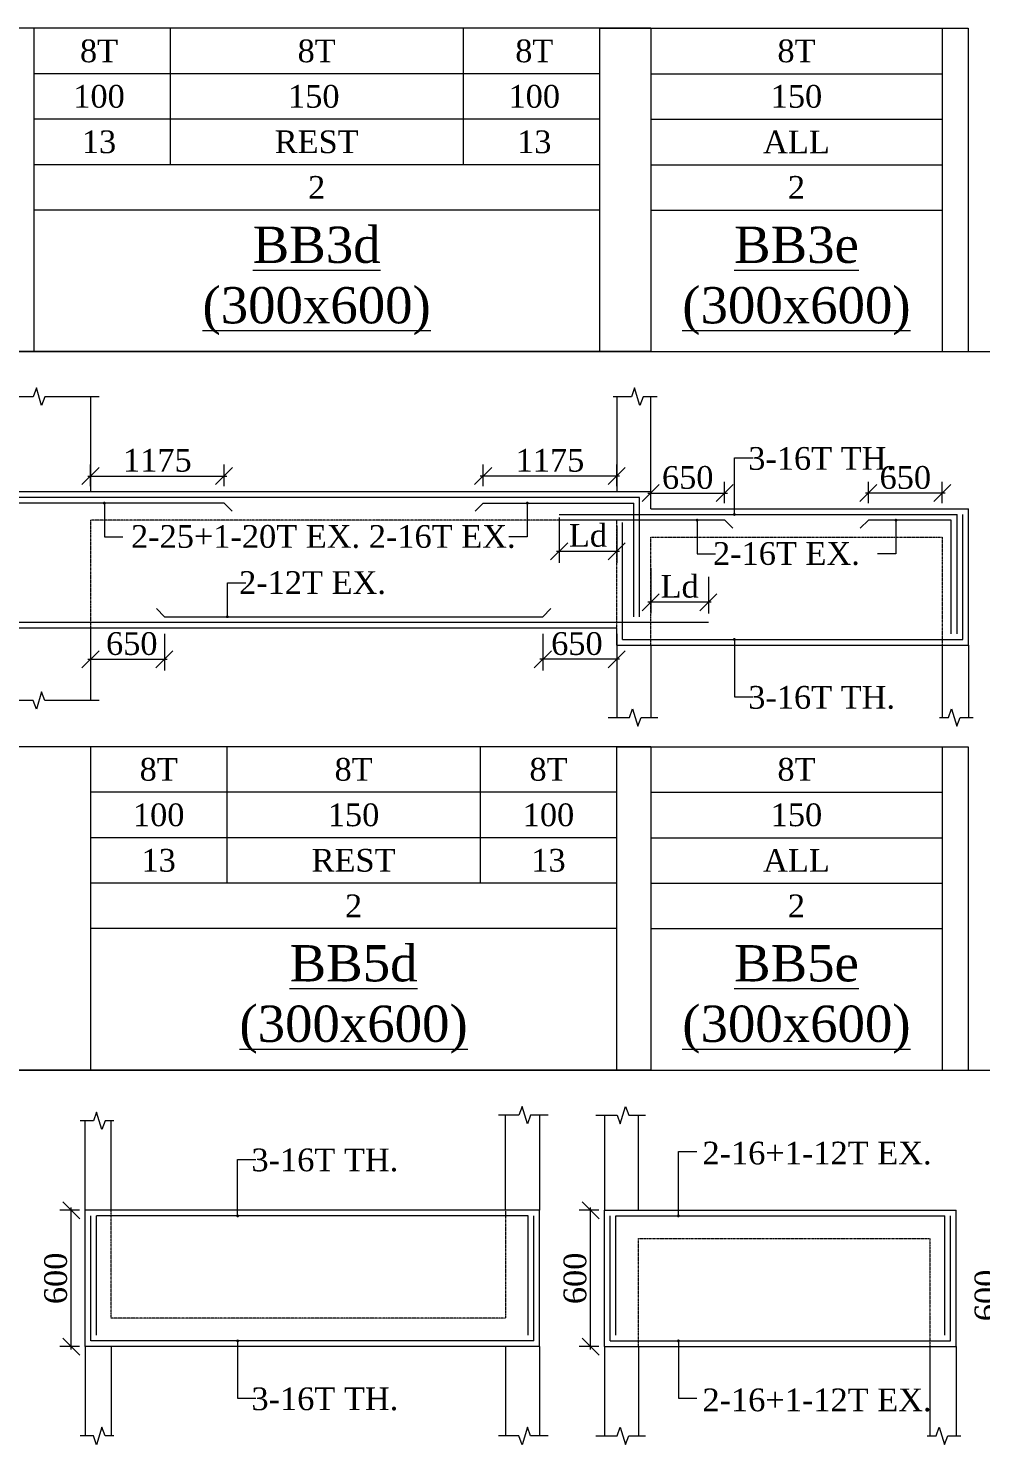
# Model space of a CAD drawing. Header units: inches. Extents: x 11017527 to 11245450, y -2821070 to -2693013.
# Drawn here: x 11076924 to 11085304, y -2715631 to -2703165 of the extents above; entities that cross this region are included whole.
import ezdxf
from ezdxf.enums import TextEntityAlignment as Align

# ---------------------------------------------------------------- set-up
doc = ezdxf.new("R2010")
doc.units = ezdxf.units.IN
doc.header["$LTSCALE"] = 0.5
doc.header["$MEASUREMENT"] = 0
doc.linetypes.add('HIDDEN', pattern=[9.525, 6.35, -3.175])
doc.layers.get('0').update_dxf_attribs({"lineweight": 0})
for name, color, linetype, lineweight in [('S-CUT OUT LINE', 9, 'Continuous', 9), ('S-DIM L.S.', 4, 'Continuous', 9), ('S-L.S.SECTION', 5, 'Continuous', 9), ('S-L.S.SLAB LINE', 8, 'HIDDEN', 5), ('S-L.S.STEEL', 6, 'Continuous', 15), ('S-SECTION MARK', 7, 'Continuous', 0), ('S-SHEET', 251, 'Continuous', 0), ('S-TEXT', 7, 'Continuous', 0), ('S-TEXT L.S. BEAM NO.', 30, 'Continuous', 5), ('S-TEXT. L.S.', 7, 'Continuous', 13)]:
    doc.layers.add(name, color=color, linetype=linetype, lineweight=lineweight)
doc.styles.add('135', font='arial.ttf', dxfattribs={"width": 0.8, "height": 135})
doc.styles.get("Standard").update_dxf_attribs({"font": 'times.ttf'})
doc.styles.add('TEXT', font='times.ttf')
doc.dimstyles.new('75', dxfattribs={"dimtxt": 135, "dimasz": 90, "dimexe": 0.1, "dimexo": 0.03, "dimgap": 0.09, "dimtad": 1, "dimdec": 0, "dimzin": 0, "dimdsep": 46, "dimtxsty": '135', "dimblk": 'ARCHTICK', "dimcen": 0.09, "dimclrd": 256, "dimclre": 256, "dimclrt": 256, "dimadec": 0, "dimazin": 0, "dimtfac": 1, "dimtdec": 0, "dimtofl": 0, "dimtmove": 1, "dimatfit": 3, "dimldrblk": 'DOTSMALL', "dimfxl": 1, "dimtolj": 1, "dimtzin": 0, "dimlwd": -1, "dimlwe": -1, "dimarcsym": 0})
doc.dimstyles.new('SETU_1', dxfattribs={"dimtxt": 200, "dimasz": 150, "dimexe": 100, "dimexo": 50, "dimgap": 35, "dimtad": 1, "dimdec": 0, "dimzin": 0, "dimdsep": 46, "dimtxsty": 'Standard', "dimblk": 'OBLIQUE', "dimcen": 150, "dimdle": 25, "dimclrd": 4, "dimclre": 7, "dimclrt": 256, "dimadec": 0, "dimazin": 0, "dimtfac": 1, "dimtdec": 0, "dimtofl": 0, "dimtmove": 1, "dimatfit": 3, "dimfxl": 1, "dimtolj": 1, "dimtzin": 0, "dimlwd": -1, "dimlwe": 5, "dimarcsym": 1})

# ---------------------------------------------------------------- blocks, each defined once
blk = doc.blocks.new('_Oblique')
at = {"color": 0, "linetype": 'ByBlock', "lineweight": -2}
blk.add_line((-0.5, -0.5), (0.5, 0.5), dxfattribs=at)
blk = doc.blocks.new('*D482')
at = {"layer": 'S-DIM L.S.', "color": 7, "lineweight": 5, "transparency": 16777216}
for p, q in [((11080926, -2707193), (11080926, -2707005)), ((11082101, -2707193), (11082101, -2707005))]:
    blk.add_line(p, q, dxfattribs=at)
at = {"layer": 'S-DIM L.S.', "color": 7, "transparency": 16777216}
blk.add_line((11082126, -2707105), (11080901, -2707105), dxfattribs=at)
at = {"layer": 'S-DIM L.S.', "color": 7, "transparency": 16777216, "xscale": 150, "yscale": 150, "zscale": 150, "rotation": 180}
blk.add_blockref('_Oblique', (11080926, -2707105), dxfattribs=at)
at = {"layer": 'S-DIM L.S.', "color": 7, "transparency": 16777216, "xscale": 150, "yscale": 150, "zscale": 150}
blk.add_blockref('_Oblique', (11082101, -2707105), dxfattribs=at)
at = {"layer": 'S-DIM L.S.', "transparency": 16777216, "insert": (11081514, -2706968), "char_height": 200, "attachment_point": 5, "style": 'TEXT'}
blk.add_mtext('\\A1;1175', dxfattribs=at)
blk = doc.blocks.new('*D483')
at = {"layer": 'S-DIM L.S.', "color": 7, "lineweight": 5, "transparency": 16777216}
for p, q in [((11081451, -2708493), (11081451, -2708818)), ((11082101, -2708493), (11082101, -2708818))]:
    blk.add_line(p, q, dxfattribs=at)
at = {"layer": 'S-DIM L.S.', "color": 7, "transparency": 16777216}
blk.add_line((11082126, -2708718), (11081426, -2708718), dxfattribs=at)
at = {"layer": 'S-DIM L.S.', "color": 7, "transparency": 16777216, "xscale": 150, "yscale": 150, "zscale": 150, "rotation": 180}
blk.add_blockref('_Oblique', (11081451, -2708718), dxfattribs=at)
at = {"layer": 'S-DIM L.S.', "color": 7, "transparency": 16777216, "xscale": 150, "yscale": 150, "zscale": 150}
blk.add_blockref('_Oblique', (11082101, -2708718), dxfattribs=at)
at = {"layer": 'S-DIM L.S.', "transparency": 16777216, "insert": (11081751, -2708581), "char_height": 200, "attachment_point": 5, "style": 'TEXT'}
blk.add_mtext('\\A1;650', dxfattribs=at)
blk = doc.blocks.new('*D484')
at = {"layer": 'S-DIM L.S.', "color": 7, "lineweight": 5, "transparency": 16777216}
for p, q in [((11077471, -2707193), (11077471, -2707005)), ((11078646, -2707193), (11078646, -2707005))]:
    blk.add_line(p, q, dxfattribs=at)
at = {"layer": 'S-DIM L.S.', "color": 7, "transparency": 16777216}
blk.add_line((11077446, -2707105), (11078671, -2707105), dxfattribs=at)
at = {"layer": 'S-DIM L.S.', "color": 7, "transparency": 16777216, "xscale": 150, "yscale": 150, "zscale": 150, "rotation": 180}
blk.add_blockref('_Oblique', (11077471, -2707105), dxfattribs=at)
at = {"layer": 'S-DIM L.S.', "color": 7, "transparency": 16777216, "xscale": 150, "yscale": 150, "zscale": 150}
blk.add_blockref('_Oblique', (11078646, -2707105), dxfattribs=at)
at = {"layer": 'S-DIM L.S.', "transparency": 16777216, "insert": (11078059, -2706968), "char_height": 200, "attachment_point": 5, "style": 'TEXT'}
blk.add_mtext('\\A1;1175', dxfattribs=at)
blk = doc.blocks.new('*D485')
at = {"layer": 'S-DIM L.S.', "color": 7, "lineweight": 5, "transparency": 16777216}
for p, q in [((11077471, -2708493), (11077471, -2708818)), ((11078121, -2708493), (11078121, -2708818))]:
    blk.add_line(p, q, dxfattribs=at)
at = {"layer": 'S-DIM L.S.', "color": 7, "transparency": 16777216}
blk.add_line((11077446, -2708718), (11078146, -2708718), dxfattribs=at)
at = {"layer": 'S-DIM L.S.', "color": 7, "transparency": 16777216, "xscale": 150, "yscale": 150, "zscale": 150, "rotation": 180}
blk.add_blockref('_Oblique', (11077471, -2708718), dxfattribs=at)
at = {"layer": 'S-DIM L.S.', "color": 7, "transparency": 16777216, "xscale": 150, "yscale": 150, "zscale": 150}
blk.add_blockref('_Oblique', (11078121, -2708718), dxfattribs=at)
at = {"layer": 'S-DIM L.S.', "transparency": 16777216, "insert": (11077834, -2708581), "char_height": 200, "attachment_point": 5, "style": 'TEXT'}
blk.add_mtext('\\A1;650', dxfattribs=at)
blk = doc.blocks.new('_ArchTick')
at = {"color": 0, "linetype": 'ByBlock', "const_width": 0.15}
blk.add_lwpolyline([(-0.5, -0.5), (0.5, 0.5)], dxfattribs=at)
blk = doc.blocks.new('*D492')
at = {"layer": 'S-DIM L.S.', "color": 7, "lineweight": 5, "transparency": 16777216}
for p, q in [((11084316, -2707343), (11084316, -2707155)), ((11084966, -2707343), (11084966, -2707155))]:
    blk.add_line(p, q, dxfattribs=at)
at = {"layer": 'S-DIM L.S.', "color": 7, "transparency": 16777216}
blk.add_line((11084991, -2707255), (11084291, -2707255), dxfattribs=at)
at = {"layer": 'S-DIM L.S.', "color": 7, "transparency": 16777216, "xscale": 150, "yscale": 150, "zscale": 150, "rotation": 180}
blk.add_blockref('_Oblique', (11084316, -2707255), dxfattribs=at)
at = {"layer": 'S-DIM L.S.', "color": 7, "transparency": 16777216, "xscale": 150, "yscale": 150, "zscale": 150}
blk.add_blockref('_Oblique', (11084966, -2707255), dxfattribs=at)
at = {"layer": 'S-DIM L.S.', "transparency": 16777216, "insert": (11084641, -2707119), "char_height": 200, "attachment_point": 5, "style": 'TEXT'}
blk.add_mtext('\\A1;650', dxfattribs=at)
blk = doc.blocks.new('*D493')
at = {"layer": 'S-DIM L.S.', "color": 7, "lineweight": 5, "transparency": 16777216}
for p, q in [((11082401, -2707343), (11082401, -2707155)), ((11083051, -2707343), (11083051, -2707155))]:
    blk.add_line(p, q, dxfattribs=at)
at = {"layer": 'S-DIM L.S.', "color": 7, "transparency": 16777216}
blk.add_line((11082376, -2707255), (11083076, -2707255), dxfattribs=at)
at = {"layer": 'S-DIM L.S.', "color": 7, "transparency": 16777216, "xscale": 150, "yscale": 150, "zscale": 150, "rotation": 180}
blk.add_blockref('_Oblique', (11082401, -2707255), dxfattribs=at)
at = {"layer": 'S-DIM L.S.', "color": 7, "transparency": 16777216, "xscale": 150, "yscale": 150, "zscale": 150}
blk.add_blockref('_Oblique', (11083051, -2707255), dxfattribs=at)
at = {"layer": 'S-DIM L.S.', "transparency": 16777216, "insert": (11082726, -2707119), "char_height": 200, "attachment_point": 5, "style": 'TEXT'}
blk.add_mtext('\\A1;650', dxfattribs=at)
blk = doc.blocks.new('*D526')
at = {"layer": 'S-DIM L.S.', "color": 6, "transparency": 16777216}
blk.add_line((11077302, -2714792), (11077302, -2713542), dxfattribs=at)
at = {"layer": 'S-DIM L.S.', "color": 7, "lineweight": 5, "transparency": 16777216}
for p, q in [((11077373, -2713567), (11077202, -2713567)), ((11077373, -2714767), (11077202, -2714767))]:
    blk.add_line(p, q, dxfattribs=at)
at = {"layer": 'S-DIM L.S.', "color": 6, "transparency": 16777216, "xscale": 150, "yscale": 150, "zscale": 150}
for p, rotation in [((11077302, -2713567), 90), ((11077302, -2714767), 270)]:
    blk.add_blockref('_Oblique', p, dxfattribs=dict(at, rotation=rotation))
at = {"layer": 'S-DIM L.S.', "transparency": 16777216, "insert": (11077165, -2714167), "char_height": 200, "attachment_point": 5, "rotation": 90, "style": 'TEXT'}
blk.add_mtext('\\A1;600', dxfattribs=at)
blk = doc.blocks.new('*D527')
at = {"layer": 'S-DIM L.S.', "color": 7, "lineweight": 5, "transparency": 16777216}
for p, q in [((11085559, -2713717), (11085388, -2713717)), ((11085559, -2714917), (11085388, -2714917))]:
    blk.add_line(p, q, dxfattribs=at)
at = {"layer": 'S-DIM L.S.', "color": 6, "transparency": 16777216}
blk.add_line((11085488, -2714942), (11085488, -2713692), dxfattribs=at)
at = {"layer": 'S-DIM L.S.', "color": 6, "transparency": 16777216, "xscale": 150, "yscale": 150, "zscale": 150}
for p, rotation in [((11085488, -2713717), 90), ((11085488, -2714917), 270)]:
    blk.add_blockref('_Oblique', p, dxfattribs=dict(at, rotation=rotation))
at = {"layer": 'S-DIM L.S.', "transparency": 16777216, "insert": (11085352, -2714317), "char_height": 200, "attachment_point": 5, "rotation": 90, "style": 'TEXT'}
blk.add_mtext('\\A1;600', dxfattribs=at)
blk = doc.blocks.new('*D528')
at = {"layer": 'S-DIM L.S.', "color": 6, "transparency": 16777216}
blk.add_line((11081872, -2714792), (11081872, -2713542), dxfattribs=at)
at = {"layer": 'S-DIM L.S.', "color": 7, "lineweight": 5, "transparency": 16777216}
for p, q in [((11081943, -2713567), (11081772, -2713567)), ((11081943, -2714767), (11081772, -2714767))]:
    blk.add_line(p, q, dxfattribs=at)
at = {"layer": 'S-DIM L.S.', "color": 6, "transparency": 16777216, "xscale": 150, "yscale": 150, "zscale": 150}
for p, rotation in [((11081872, -2713567), 90), ((11081872, -2714767), 270)]:
    blk.add_blockref('_Oblique', p, dxfattribs=dict(at, rotation=rotation))
at = {"layer": 'S-DIM L.S.', "transparency": 16777216, "insert": (11081735, -2714167), "char_height": 200, "attachment_point": 5, "rotation": 90, "style": 'TEXT'}
blk.add_mtext('\\A1;600', dxfattribs=at)
blk = doc.blocks.new('*D430')
at = {"layer": 'S-DIM L.S.', "color": 7, "lineweight": 5, "transparency": 16777216}
for p, q in [((11082401, -2707917), (11082401, -2708316)), ((11082908, -2707992), (11082908, -2708316))]:
    blk.add_line(p, q, dxfattribs=at)
at = {"layer": 'S-DIM L.S.', "color": 7, "transparency": 16777216}
blk.add_line((11082933, -2708216), (11082376, -2708216), dxfattribs=at)
at = {"layer": 'S-DIM L.S.', "color": 7, "transparency": 16777216, "xscale": 150, "yscale": 150, "zscale": 150, "rotation": 180}
blk.add_blockref('_Oblique', (11082401, -2708216), dxfattribs=at)
at = {"layer": 'S-DIM L.S.', "color": 7, "transparency": 16777216, "xscale": 150, "yscale": 150, "zscale": 150}
blk.add_blockref('_Oblique', (11082908, -2708216), dxfattribs=at)
at = {"layer": 'S-DIM L.S.', "transparency": 16777216, "insert": (11082655, -2708077), "char_height": 200, "attachment_point": 5, "style": 'TEXT'}
blk.add_mtext('\\A1;Ld', dxfattribs=at)
blk = doc.blocks.new('*D431')
at = {"layer": 'S-DIM L.S.', "color": 7, "lineweight": 5, "transparency": 16777216}
for p, q in [((11081595, -2707469), (11081595, -2707868)), ((11082101, -2707543), (11082101, -2707868))]:
    blk.add_line(p, q, dxfattribs=at)
at = {"layer": 'S-DIM L.S.', "color": 7, "transparency": 16777216}
blk.add_line((11082126, -2707768), (11081570, -2707768), dxfattribs=at)
at = {"layer": 'S-DIM L.S.', "color": 7, "transparency": 16777216, "xscale": 150, "yscale": 150, "zscale": 150, "rotation": 180}
blk.add_blockref('_Oblique', (11081595, -2707768), dxfattribs=at)
at = {"layer": 'S-DIM L.S.', "color": 7, "transparency": 16777216, "xscale": 150, "yscale": 150, "zscale": 150}
blk.add_blockref('_Oblique', (11082101, -2707768), dxfattribs=at)
at = {"layer": 'S-DIM L.S.', "transparency": 16777216, "insert": (11081848, -2707629), "char_height": 200, "attachment_point": 5, "style": 'TEXT'}
blk.add_mtext('\\A1;Ld', dxfattribs=at)

msp = doc.modelspace()

# ---------------------------------------------------------------- linework, layer by layer
at = {"layer": 'S-CUT OUT LINE'}
for points, elevation in [([(11077546.365, -2706407.076), (11077068.95, -2706407.076), (11077040.979, -2706483.923), (11076994.302, -2706330.228), (11076966.332, -2706407.076), (11076488.846, -2706407.076)], 0.082), ([(11082456.698, -2706407.076), (11082333.086, -2706407.076), (11082305.116, -2706483.923), (11082258.439, -2706330.228), (11082230.469, -2706407.076), (11082068.842, -2706407.076)], 0.082), ([(11077546.365, -2709079.845), (11077068.95, -2709079.845), (11077040.979, -2709002.997), (11076994.302, -2709156.693), (11076966.332, -2709079.845), (11076488.846, -2709079.845)], 0.082), ([(11082026.365, -2709229.845), (11082213.351, -2709229.845), (11082241.321, -2709152.997), (11082287.998, -2709306.693), (11082315.968, -2709229.845), (11082464.351, -2709229.845)], 0.065), ([(11084941.26, -2709229.858), (11085019.8, -2709229.858), (11085047.771, -2709153.011), (11085094.448, -2709306.706), (11085122.418, -2709229.858), (11085238.36, -2709229.858)], 0.068), ([(11081497.588, -2712730.882), (11081343.996, -2712730.895), (11081316.026, -2712807.743), (11081269.349, -2712654.047), (11081241.379, -2712730.895), (11081059.6, -2712730.892)], 0.078), ([(11081917.86, -2712730.822), (11082104.847, -2712730.822), (11082132.817, -2712807.67), (11082179.494, -2712653.975), (11082207.464, -2712730.822), (11082355.847, -2712730.822)], 0.078), ([(11077677.111, -2712780.751), (11077598.57, -2712780.751), (11077570.6, -2712857.599), (11077523.923, -2712703.903), (11077495.953, -2712780.751), (11077380.01, -2712780.751)], 0.078), ([(11077677.111, -2715553.664), (11077598.57, -2715553.664), (11077570.6, -2715476.816), (11077523.923, -2715630.512), (11077495.953, -2715553.664), (11077380.01, -2715553.664)], 0.078), ([(11081497.588, -2715553.651), (11081343.996, -2715553.664), (11081316.026, -2715476.816), (11081269.349, -2715630.512), (11081241.379, -2715553.664), (11081059.6, -2715553.661)], 0.078), ([(11081917.86, -2715553.592), (11082104.847, -2715553.592), (11082132.817, -2715476.744), (11082179.494, -2715630.439), (11082207.464, -2715553.592), (11082355.847, -2715553.592)], 0.078), ([(11084832.755, -2715553.605), (11084911.296, -2715553.605), (11084939.266, -2715476.757), (11084985.943, -2715630.453), (11085013.913, -2715553.605), (11085129.856, -2715553.605)], 0.081)]:
    msp.add_lwpolyline(points, dxfattribs=dict(at, elevation=elevation))
at = {"layer": 'S-L.S.SECTION', "color": 1}
for p, q in [((11077471.365, -2706407.076, 0.072), (11077471.365, -2707243.46, 0.072)), ((11082101.365, -2706407.076, 0.06), (11082101.365, -2707243.46, 0.06)), ((11082401.365, -2707243.46, 0.06), (11082401.365, -2706407.076, 0.06)), ((11077471.365, -2708443.46, 0.072), (11077471.365, -2709079.845, 0.072)), ((11082101.365, -2708593.412, 0.077), (11082101.365, -2709229.845, 0.065)), ((11082401.365, -2708593.412, 0.048), (11082401.365, -2709229.845, 0.036)), ((11084965.782, -2708593.426, 0.08), (11084965.782, -2709229.858, 0.068)), ((11085195.782, -2708593.378, 0.046), (11085195.782, -2709229.81, 0.034)), ((11077422.589, -2713567.232, 0.056), (11077422.589, -2712780.799, 0.044)), ((11077652.589, -2713567.183, 0.09), (11077652.589, -2712780.751, 0.078)), ((11081122.586, -2713567.277, 0.03), (11081122.586, -2712730.892, 0.03)), ((11081422.588, -2712730.882, 0.066), (11081422.588, -2713567.266, 0.066)), ((11081992.86, -2712730.822, 0.078), (11081992.86, -2713567.207, 0.078)), ((11082292.86, -2713567.207, 0.049), (11082292.86, -2712730.822, 0.049)), ((11077422.589, -2714767.183, 0.056), (11077422.589, -2715553.616, 0.044)), ((11077652.589, -2714767.231, 0.09), (11077652.589, -2715553.664, 0.078)), ((11081122.586, -2714767.228, 0.042), (11081122.586, -2715553.661, 0.03)), ((11081422.588, -2714767.218, 0.078), (11081422.588, -2715553.651, 0.066)), ((11081992.86, -2714767.159, 0.09), (11081992.86, -2715553.592, 0.078)), ((11082292.86, -2714767.159, 0.061), (11082292.86, -2715553.592, 0.049)), ((11084857.277, -2714767.172, 0.093), (11084857.277, -2715553.605, 0.081)), ((11085087.277, -2714767.124, 0.059), (11085087.277, -2715553.557, 0.047))]:
    msp.add_line(p, q, dxfattribs=at)
at = {"layer": 'S-L.S.SECTION', "color": 5}
for p, q in [((11082401.365, -2707243.46, 0.044), (11063711.365, -2707243.46, 0.06)), ((11082401.367, -2707393.46, 0.06), (11082401.365, -2707243.46, 0.06)), ((11082401.365, -2707393.46, 0.06), (11085195.782, -2707393.426, 0.034)), ((11085195.782, -2708593.378, 0.046), (11085195.782, -2707393.426, 0.034)), ((11082101.361, -2708443.469, 0.077), (11064011.365, -2708443.46, 0.06)), ((11082101.365, -2708593.412, 0.072), (11082101.361, -2708443.46, 0.077)), ((11082101.365, -2708593.412, 0.055), (11085195.782, -2708593.378, 0.046)), ((11081422.588, -2713567.266, 0.044), (11077422.589, -2713567.232, 0.044)), ((11077422.589, -2714767.183, 0.056), (11077422.589, -2713567.232, 0.044)), ((11081422.588, -2714767.218, 0.073), (11081422.588, -2713567.266, 0.061)), ((11081992.86, -2713567.207, 0.056), (11085087.277, -2713567.172, 0.047)), ((11081992.86, -2714767.159, 0.085), (11081992.86, -2713567.207, 0.073)), ((11085087.277, -2714767.124, 0.059), (11085087.277, -2713567.172, 0.047)), ((11081422.588, -2714767.218, 0.056), (11077422.589, -2714767.183, 0.056)), ((11081992.86, -2714767.159, 0.068), (11085087.277, -2714767.124, 0.059))]:
    msp.add_line(p, q, dxfattribs=at)
at = {"layer": 'S-L.S.SLAB LINE', "linetype": 'HIDDEN', "ltscale": 0.8}
for p, q in [((11082101.361, -2707493.461, 0.06), (11077471.365, -2707493.461, 0.06)), ((11077471.365, -2707493.461, 0.055), (11077471.365, -2708443.46, 0.055)), ((11082101.361, -2708443.46, 0.06), (11082101.361, -2707493.461, 0.06)), ((11082401.365, -2707643.461, 0.051), (11084965.782, -2707643.43, 0.069)), ((11082401.365, -2708593.412, 0.048), (11082401.365, -2707643.461, 0.038)), ((11084965.782, -2707643.43, 0.054), (11084965.782, -2708593.378, 0.063)), ((11077652.589, -2714517.249, 0.063), (11077652.589, -2713567.301, 0.073)), ((11081122.586, -2713567.256, 0.042), (11081122.586, -2714517.207, 0.033)), ((11082292.86, -2713817.208, 0.064), (11084857.277, -2713817.176, 0.081)), ((11082292.86, -2714767.159, 0.061), (11082292.86, -2713817.208, 0.051)), ((11084857.277, -2713817.176, 0.067), (11084857.277, -2714767.124, 0.076)), ((11081122.586, -2714517.207, 0.046), (11077652.589, -2714517.249, 0.078))]:
    msp.add_line(p, q, dxfattribs=at)
at = {"layer": 'S-L.S.STEEL', "color": 1}
for p, q in [((11082301.365, -2707293.46, 0.044), (11063811.365, -2707293.46, 0.06)), ((11082301.365, -2708343.46, 0.06), (11082301.365, -2707293.46, 0.06)), ((11081594.978, -2707443.468, 0.045), (11085095.782, -2707443.426, 0.034)), ((11085095.782, -2708493.378, 0.046), (11085095.782, -2707443.426, 0.034)), ((11085145.782, -2708543.378, 0.046), (11085145.782, -2707443.426, 0.034)), ((11082151.365, -2708543.412, 0.072), (11082151.365, -2707515.099, 0.06)), ((11082907.744, -2708393.46, 0.044), (11063204.982, -2708393.46, 0.06)), ((11082151.365, -2708543.412, 0.055), (11085145.782, -2708543.378, 0.046)), ((11077472.589, -2714717.183, 0.056), (11077472.589, -2713617.232, 0.044)), ((11081322.588, -2713617.266, 0.044), (11077522.589, -2713617.232, 0.044)), ((11077522.589, -2714667.183, 0.056), (11077522.589, -2713617.232, 0.044)), ((11081322.588, -2714667.218, 0.073), (11081322.588, -2713617.266, 0.061)), ((11081372.588, -2714717.218, 0.073), (11081372.588, -2713617.266, 0.061)), ((11082042.86, -2714717.159, 0.085), (11082042.86, -2713617.207, 0.073)), ((11082092.86, -2713617.207, 0.056), (11084987.277, -2713617.172, 0.047)), ((11082092.86, -2714667.159, 0.085), (11082092.86, -2713617.207, 0.073)), ((11084987.277, -2714667.124, 0.059), (11084987.277, -2713617.172, 0.047)), ((11085037.277, -2714717.124, 0.059), (11085037.277, -2713617.172, 0.047)), ((11081372.588, -2714717.218, 0.056), (11077472.589, -2714717.183, 0.056)), ((11082042.86, -2714717.159, 0.068), (11085037.277, -2714717.124, 0.059))]:
    msp.add_line(p, q, dxfattribs=at)
at = {"layer": 'S-L.S.STEEL'}
for p, q in [((11078646.365, -2707343.46, 0.071), (11074771.365, -2707343.46, 0.01)), ((11078646.365, -2707343.46, 0.085), (11078717.373, -2707414.469, 0.085)), ((11080926.361, -2707343.46, 0.073), (11080855.352, -2707414.469, 0.073)), ((11080926.361, -2707343.46, 0.06), (11082251.365, -2707343.46, 0.043)), ((11082251.365, -2708343.46, 0.06), (11082251.365, -2707343.46, 0.06)), ((11083051.365, -2707493.469, 0.035), (11081594.978, -2707493.453, 0.019)), ((11083051.365, -2707493.469, 0.034), (11083122.373, -2707564.477, 0.034)), ((11084315.782, -2707493.417, 0.052), (11084244.773, -2707564.425, 0.052)), ((11085045.782, -2707493.426, 0.034), (11084315.782, -2707493.417, 0.039)), ((11085045.782, -2708493.378, 0.046), (11085045.782, -2707493.426, 0.034)), ((11078121.365, -2708343.46, 0.08), (11078050.356, -2708272.452, 0.08)), ((11081451.361, -2708343.46, 0.077), (11081522.369, -2708272.452, 0.077)), ((11078121.365, -2708343.46, 0.055), (11081451.361, -2708343.46, 0.06))]:
    msp.add_line(p, q, dxfattribs=at)
at = {"layer": 'S-SHEET'}
for p, q in [((11082400.811, -2703164.7, 0.017), (11063710.811, -2703164.7, 0.034)), ((11076970.811, -2703164.7, 0.022), (11076970.811, -2706010.487, 0.022)), ((11078170.811, -2703164.7, 0.019), (11078170.811, -2704364.7, 0.019)), ((11080750.811, -2703164.7, 0.019), (11080750.811, -2704364.7, 0.019)), ((11081950.811, -2703164.7, 0.029), (11085195.228, -2703164.665, 0.02)), ((11081950.811, -2703164.7, 0.017), (11081950.811, -2706010.487, 0.017)), ((11081950.811, -2703164.7, 0.017), (11081950.811, -2706010.487, 0.017)), ((11082400.811, -2703164.7, 0.005), (11082400.811, -2706010.487, 0.005)), ((11082400.811, -2703164.7, 0.017), (11082400.811, -2706010.487, 0.017)), ((11084965.228, -2703164.665, 0.02), (11084965.228, -2706010.452, 0.02)), ((11085195.228, -2703164.665, 0.003), (11085195.228, -2706010.452, 0.003)), ((11081950.811, -2703564.7, 0.035), (11076970.811, -2703564.7, 0.035)), ((11082400.811, -2703564.7, 0.015), (11084965.228, -2703564.665, 0.02)), ((11081950.811, -2703964.7, 0.035), (11076970.811, -2703964.7, 0.035)), ((11082400.811, -2703964.7, 0.015), (11084965.228, -2703964.665, 0.02)), ((11081950.811, -2704364.7, 0.035), (11076970.811, -2704364.7, 0.035)), ((11082400.811, -2704364.7, 0.015), (11084965.228, -2704364.665, 0.02)), ((11081950.811, -2704764.7, 0.035), (11076970.811, -2704764.7, 0.035)), ((11082400.811, -2704764.7, 0.015), (11084965.228, -2704764.665, 0.02)), ((11057421.852, -2706010.44, -0.001), (11115101.842, -2706010.44, -0.001)), ((11082400.811, -2706010.487, 0.017), (11063710.811, -2706010.487, 0.034)), ((11081950.811, -2706010.487, 0.029), (11085195.228, -2706010.452, 0.02)), ((11082400.811, -2709488.46, 0.043), (11063710.811, -2709488.46, 0.06)), ((11077470.811, -2709488.46, 0.06), (11077470.811, -2712334.248, 0.06)), ((11078670.811, -2709488.46, 0.055), (11078670.811, -2710688.46, 0.055)), ((11080900.811, -2709488.46, 0.055), (11080900.811, -2710688.46, 0.055)), ((11082100.811, -2709488.46, 0.043), (11085195.228, -2709488.426, 0.034)), ((11082100.811, -2709488.46, 0.043), (11082100.811, -2712334.248, 0.043)), ((11082100.811, -2709488.46, 0.031), (11082100.811, -2712334.248, 0.031)), ((11082400.811, -2709488.46, 0.043), (11082400.811, -2712334.248, 0.043)), ((11082400.811, -2709488.46, 0.019), (11082400.811, -2712334.248, 0.019)), ((11084965.228, -2709488.426, 0.034), (11084965.228, -2712334.213, 0.034)), ((11085195.228, -2709488.426, 0.017), (11085195.228, -2712334.213, 0.017)), ((11082100.811, -2709888.46, 0.06), (11077470.811, -2709888.46, 0.072)), ((11082400.811, -2709888.46, 0.028), (11084965.228, -2709888.426, 0.034)), ((11082100.811, -2710288.46, 0.06), (11077470.811, -2710288.46, 0.072)), ((11082400.811, -2710288.46, 0.028), (11084965.228, -2710288.426, 0.034)), ((11082100.811, -2710688.46, 0.06), (11077470.811, -2710688.46, 0.072)), ((11082400.811, -2710688.46, 0.028), (11084965.228, -2710688.426, 0.034)), ((11082100.811, -2711088.46, 0.06), (11077470.811, -2711088.46, 0.072)), ((11082400.811, -2711088.46, 0.028), (11084965.228, -2711088.426, 0.034)), ((11057421.852, -2712334.2), (11115101.842, -2712334.2)), ((11082400.811, -2712334.248, 0.043), (11063710.811, -2712334.248, 0.06)), ((11082100.811, -2712334.248, 0.043), (11085195.228, -2712334.213, 0.034))]:
    msp.add_line(p, q, dxfattribs=at)

# ---------------------------------------------------------------- texts
at = {"layer": 'S-TEXT', "char_height": 200, "attachment_point": 5, "style": 'TEXT'}
for s, insert, width in [('8T', (11077545.811, -2703364.7, 0.017), 1150), ('8T', (11079460.811, -2703364.685, 0.029), 2580), ('8T', (11081375.811, -2703364.7, 0.017), 1150), ('8T', (11083683.02, -2703364.667, 0.018), 2564.41704), ('\\pt2025;100', (11077545.811, -2703764.7, 0.018), 1150), ('\\pxt9.000002;150', (11079435.811, -2703764.685, 0.027), 2630), ('\\pt2025;100', (11081375.811, -2703764.7, 0.018), 1150), ('\\pxt9.000002;150', (11083683.02, -2703764.667, 0.02), 2564.41704), ('13', (11077545.811, -2704164.7, 0.017), 1150), ('REST', (11079460.811, -2704164.67, 0.02), 2580), ('13', (11081375.811, -2704164.7, 0.017), 1150), ('ALL', (11083683.02, -2704164.677, 0.02), 2564.41704), ('2', (11079460.811, -2704564.685, 0.02), 4980), ('2', (11083683.02, -2704564.661, 0.019), 2564.41704), ('8T', (11078070.811, -2709688.46, 0.04), 1200), ('8T', (11079785.811, -2709688.445, 0.055), 2230), ('8T', (11081500.811, -2709688.46, 0.04), 1200), ('8T', (11083683.02, -2709688.428, 0.032), 2564.41704), ('\\pt2025;100', (11078070.811, -2710088.46, 0.033), 1200), ('\\pxt9.000002;150', (11079785.811, -2710088.43, 0.053), 2230), ('\\pt2025;100', (11081500.811, -2710088.46, 0.033), 1200), ('\\pxt9.000002;150', (11083683.02, -2710088.428, 0.034), 2564.41704), ('13', (11078070.811, -2710488.46, 0.033), 1200), ('REST', (11079785.811, -2710488.445, 0.055), 2230), ('13', (11081500.811, -2710488.46, 0.033), 1200), ('ALL', (11083683.02, -2710488.438, 0.034), 2564.41704), ('2', (11079785.811, -2710888.445, 0.059), 4630), ('2', (11083683.02, -2710888.421, 0.033), 2564.41704)]:
    msp.add_mtext(s, dxfattribs=dict(at, insert=insert, width=width))
at = {"layer": 'S-TEXT L.S. BEAM NO.', "linetype": 'ByBlock', "char_height": 319.2745, "attachment_point": 5, "style": 'TEXT'}
for s, insert, width in [('{\\LBB3d\\P(300x600)}', (11079460.811, -2705387.578, 0.032), 4980), ('{\\LBB3e\\P(300x600)}', (11083683.02, -2705387.561, 0.015), 2564.41704), ('{\\LBB5d\\P(300x600)}', (11079785.811, -2711711.339, 0.064), 4630), ('{\\LBB5e\\P(300x600)}', (11083683.02, -2711711.322, 0.029), 2564.41704)]:
    msp.add_mtext(s, dxfattribs=dict(at, insert=insert, width=width))
at = {"layer": 'S-TEXT. L.S.', "style": 'TEXT'}
for s, p in [('3-16T TH.', (11083904.524, -2707050.266, 0.046)), ('2-16T EX.', (11080565.429, -2707736.879, 0.033)), ('2-16T EX.', (11083594.64, -2707886.879, 0.042)), ('2-12T EX.', (11079424.63, -2708142.601, 0.037)), ('3-16T TH.', (11083904.524, -2709152.894, 0.058)), ('3-16T TH.', (11079533.102, -2713224.085, 0.059)), ('3-16T TH.', (11079533.102, -2715326.713, 0.071))]:
    msp.add_text(s, height=200, dxfattribs=at).set_placement(p, align=Align.CENTER)
for s, p in [('2-25+1-20T EX.', (11077827.366, -2707736.879, 0.033)), ('2-16+1-12T EX.', (11082855.887, -2713163.832, 0.027)), ('2-16+1-12T EX.', (11082855.887, -2715336.46, 0.027))]:
    msp.add_text(s, height=200, dxfattribs=at).set_placement(p)

# ---------------------------------------------------------------- dimensions: what is measured, and where the dimension line sits
at = {"layer": 'S-DIM L.S.'}
for base, p1, p2, picture, middle in [((11078646.365, -2707105.309, 0.106), (11077471.365, -2707243.46, 0.089), (11078646.365, -2707243.46, 0.085), '*D484', (11078058.865, -2706968.29, 0.106)), ((11083051.365, -2707255.317, 0.036), (11082401.365, -2707393.46, 0.036), (11083051.365, -2707393.469, 0.034), '*D493', (11082726.365, -2707118.587, 0.036))]:
    dim = msp.add_linear_dim(base=base, p1=p1, p2=p2, dimstyle='SETU_1', override={"dimtxsty": 'TEXT', "dimblk": 'Oblique', "dimclrd": 7, "dimarcsym": 1}, dxfattribs=at)
    dim.commit()
    dim.dimension.update_dxf_attribs({"geometry": picture, "text_midpoint": middle})
for base, p1, p2, picture, middle in [((11080926.361, -2707105.309, 0.077), (11082101.361, -2707243.46, 0.077), (11080926.361, -2707243.46, 0.073), '*D482', (11081513.861, -2706968.29, 0.077)), ((11084315.782, -2707255.274, 0.051), (11084965.782, -2707393.426, 0.051), (11084315.782, -2707393.417, 0.052), '*D492', (11084640.782, -2707118.544, 0.051))]:
    dim = msp.add_linear_dim(base=base, p1=p1, p2=p2, angle=180, dimstyle='SETU_1', override={"dimtxsty": 'TEXT', "dimblk": 'Oblique', "dimclrd": 7, "dimarcsym": 1}, dxfattribs=at)
    dim.commit()
    dim.dimension.update_dxf_attribs({"geometry": picture, "text_midpoint": middle})
for base, p1, p2, picture, middle in [((11081594.978, -2707768.198, 0.06), (11082101.361, -2707493.461, 0.06), (11081594.978, -2707418.867, 0.067), '*D431', (11081848.169, -2707768.198, 0.06)), ((11082401.361, -2708216.438, 0.063), (11082907.744, -2707941.702, 0.063), (11082401.361, -2707867.107, 0.07), '*D430', (11082654.552, -2708216.438, 0.063))]:
    dim = msp.add_linear_dim(base=base, p1=p1, p2=p2, angle=180, text='Ld', dimstyle='SETU_1', override={"dimtxsty": 'TEXT', "dimclrd": 7}, dxfattribs=at)
    dim.commit()
    dim.dimension.update_dxf_attribs({"geometry": picture, "text_midpoint": middle, "dimtype": 160})
dim = msp.add_linear_dim(base=(11078121.365, -2708718.197, 0.106), p1=(11077471.365, -2708443.46, 0.089), p2=(11078121.365, -2708443.46, 0.08), dimstyle='SETU_1', override={"dimtxsty": 'TEXT', "dimblk": 'Oblique', "dimclrd": 7, "dimarcsym": 1}, dxfattribs=at)
dim.commit()
dim.dimension.update_dxf_attribs({"geometry": '*D485', "text_midpoint": (11077833.865, -2708718.197, 0.106), "dimtype": 160})
dim = msp.add_linear_dim(base=(11081451.361, -2708718.197, 0.077), p1=(11082101.361, -2708443.46, 0.077), p2=(11081451.361, -2708443.46, 0.077), angle=180, dimstyle='SETU_1', override={"dimtxsty": 'TEXT', "dimblk": 'Oblique', "dimclrd": 7, "dimarcsym": 1}, dxfattribs=at)
dim.commit()
dim.dimension.update_dxf_attribs({"geometry": '*D483', "text_midpoint": (11081751.361, -2708718.197, 0.077), "dimtype": 160})
at = {"layer": 'S-DIM L.S.', "color": 7}
for base, p1, p2, picture, middle in [((11077301.675, -2713567.232, 0.024), (11077422.589, -2714767.231, 0.024), (11077422.589, -2713567.232, 0.024), '*D526', (11077164.945, -2714167.231, 0.024)), ((11081871.947, -2713567.172, 0.047), (11081992.86, -2714767.172, 0.047), (11081992.86, -2713567.172, 0.047), '*D528', (11081735.216, -2714167.172, 0.047)), ((11085488.252, -2713717.172, 0.047), (11085609.166, -2714917.172, 0.047), (11085609.166, -2713717.172, 0.047), '*D527', (11085351.522, -2714317.172, 0.047))]:
    dim = msp.add_linear_dim(base=base, p1=p1, p2=p2, angle=90, dimstyle='SETU_1', override={"dimlfac": 0.5, "dimtxsty": 'TEXT', "dimclrd": 6, "dimarcsym": 1}, dxfattribs=at)
    dim.commit()
    dim.dimension.update_dxf_attribs({"geometry": picture, "text_midpoint": middle})

# ---------------------------------------------------------------- leaders
at = {"layer": 'S-SECTION MARK'}
for points in [[(11083137.048, -2707443.46, 0.043), (11083137.048, -2706945.471, 0.043), (11083298.548, -2706945.471, 0.043)], [(11077593.022, -2707343.49, 0.062), (11077593.022, -2707640.766, 0.062), (11077754.522, -2707640.766, 0.062)], [(11081314.773, -2707343.49, 0.062), (11081314.773, -2707640.766, 0.062), (11081153.273, -2707640.766, 0.062)], [(11082808.822, -2707493.49, 0.071), (11082808.822, -2707790.766, 0.071), (11082970.323, -2707790.766, 0.071)], [(11084558.325, -2707493.49, 0.071), (11084558.325, -2707790.766, 0.071), (11084396.824, -2707790.766, 0.071)], [(11078675.286, -2708343.46, 0.034), (11078675.286, -2708046.185, 0.034), (11078836.787, -2708046.185, 0.034)], [(11083137.048, -2708543.412, 0.043), (11083137.048, -2709048.1, 0.043), (11083298.548, -2709048.1, 0.043)], [(11082644.043, -2713617.207, 0.056), (11082644.043, -2713049.218, 0.056), (11082805.544, -2713049.218, 0.056)], [(11078765.626, -2713617.28, 0.056), (11078765.626, -2713119.291, 0.056), (11078927.126, -2713119.291, 0.056)], [(11078765.626, -2714717.231, 0.056), (11078765.626, -2715221.919, 0.056), (11078927.126, -2715221.919, 0.056)], [(11082644.043, -2714717.159, 0.056), (11082644.043, -2715221.847, 0.056), (11082805.544, -2715221.847, 0.056)]]:
    msp.add_leader(points, dimstyle='75', override={"dimasz": 100, "dimclrd": 7}, dxfattribs=at)

doc.saveas('drawing.dxf')
